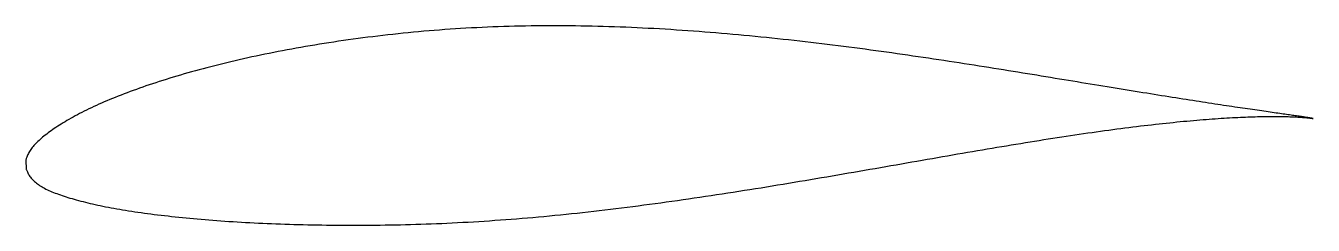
# Model space of a CAD drawing. Header units: metres. Extents: x -19.1 to 38.8, y -3.3 to 5.7.
import ezdxf

# ---------------------------------------------------------------- set-up
doc = ezdxf.new("R2010")
doc.units = ezdxf.units.M

msp = doc.modelspace()

# ---------------------------------------------------------------- linework, layer by layer
msp.add_lwpolyline([(38.801, 1.508), (38.8, 1.508), (38.797, 1.509), (38.791, 1.511), (38.783, 1.512), (38.773, 1.515), (38.761, 1.517), (38.747, 1.52), (38.73, 1.523), (38.711, 1.527), (38.69, 1.53), (38.667, 1.535), (38.641, 1.539), (38.613, 1.544), (38.583, 1.548), (38.551, 1.554), (38.517, 1.559), (38.48, 1.565), (38.442, 1.571), (38.401, 1.577), (38.358, 1.584), (38.312, 1.59), (38.265, 1.597), (38.215, 1.605), (38.163, 1.612), (38.109, 1.62), (38.053, 1.628), (37.995, 1.637), (37.934, 1.646), (37.872, 1.655), (37.807, 1.664), (37.74, 1.673), (37.671, 1.683), (37.6, 1.693), (37.526, 1.704), (37.451, 1.715), (37.373, 1.726), (37.294, 1.737), (37.212, 1.749), (37.128, 1.76), (37.042, 1.773), (36.954, 1.785), (36.864, 1.798), (36.771, 1.811), (36.677, 1.825), (36.581, 1.838), (36.482, 1.852), (36.382, 1.867), (36.279, 1.882), (36.175, 1.897), (36.068, 1.912), (35.96, 1.928), (35.849, 1.944), (35.737, 1.96), (35.622, 1.977), (35.506, 1.994), (35.387, 2.012), (35.267, 2.03), (35.144, 2.048), (35.02, 2.066), (34.893, 2.085), (34.765, 2.104), (34.635, 2.124), (34.503, 2.144), (34.369, 2.164), (34.233, 2.185), (34.095, 2.206), (33.956, 2.228), (33.814, 2.249), (33.671, 2.272), (33.526, 2.294), (33.379, 2.317), (33.23, 2.34), (33.08, 2.364), (32.927, 2.388), (32.773, 2.412), (32.617, 2.436), (32.46, 2.461), (32.3, 2.487), (32.139, 2.512), (31.976, 2.538), (31.812, 2.564), (31.646, 2.591), (31.478, 2.618), (31.308, 2.645), (31.137, 2.673), (30.964, 2.701), (30.79, 2.729), (30.613, 2.758), (30.436, 2.786), (30.256, 2.816), (30.076, 2.845), (29.893, 2.875), (29.709, 2.905), (29.524, 2.935), (29.337, 2.966), (29.148, 2.996), (28.958, 3.028), (28.767, 3.059), (28.574, 3.091), (28.379, 3.122), (28.183, 3.155), (27.986, 3.187), (27.788, 3.22), (27.588, 3.252), (27.386, 3.285), (27.184, 3.318), (26.979, 3.352), (26.774, 3.386), (26.567, 3.419), (26.359, 3.453), (26.15, 3.487), (25.94, 3.522), (25.728, 3.556), (25.515, 3.59), (25.301, 3.625), (25.085, 3.659), (24.869, 3.694), (24.651, 3.729), (24.432, 3.764), (24.212, 3.799), (23.991, 3.834), (23.769, 3.869), (23.546, 3.904), (23.321, 3.939), (23.096, 3.974), (22.87, 4.009), (22.642, 4.044), (22.414, 4.079), (22.185, 4.113), (21.955, 4.148), (21.723, 4.183), (21.491, 4.218), (21.258, 4.252), (21.025, 4.286), (20.79, 4.321), (20.554, 4.355), (20.318, 4.389), (20.081, 4.422), (19.843, 4.456), (19.604, 4.489), (19.364, 4.523), (19.124, 4.556), (18.883, 4.588), (18.642, 4.621), (18.4, 4.653), (18.157, 4.685), (17.913, 4.717), (17.669, 4.748), (17.424, 4.779), (17.179, 4.81), (16.933, 4.84), (16.686, 4.87), (16.439, 4.9), (16.192, 4.929), (15.944, 4.958), (15.696, 4.986), (15.447, 5.014), (15.197, 5.042), (14.948, 5.069), (14.698, 5.096), (14.447, 5.122), (14.196, 5.147), (13.945, 5.173), (13.694, 5.198), (13.442, 5.222), (13.19, 5.246), (12.938, 5.269), (12.686, 5.292), (12.433, 5.314), (12.18, 5.336), (11.927, 5.357), (11.674, 5.377), (11.421, 5.397), (11.167, 5.417), (10.914, 5.435), (10.66, 5.453), (10.406, 5.471), (10.153, 5.488), (9.899, 5.504), (9.645, 5.52), (9.392, 5.534), (9.138, 5.549), (8.885, 5.562), (8.631, 5.575), (8.378, 5.587), (8.125, 5.599), (7.872, 5.609), (7.619, 5.619), (7.366, 5.628), (7.113, 5.637), (6.861, 5.644), (6.609, 5.651), (6.357, 5.657), (6.106, 5.663), (5.854, 5.667), (5.604, 5.671), (5.353, 5.674), (5.103, 5.676), (4.853, 5.677), (4.604, 5.678), (4.354, 5.677), (4.106, 5.676), (3.858, 5.674), (3.61, 5.671), (3.363, 5.667), (3.116, 5.662), (2.87, 5.657), (2.625, 5.65), (2.38, 5.643), (2.135, 5.635), (1.891, 5.625), (1.648, 5.616), (1.406, 5.605), (1.164, 5.593), (0.923, 5.581), (0.682, 5.567), (0.442, 5.553), (0.203, 5.538), (-0.035, 5.522), (-0.273, 5.506), (-0.509, 5.488), (-0.745, 5.47), (-0.98, 5.451), (-1.215, 5.431), (-1.448, 5.41), (-1.681, 5.388), (-1.912, 5.366), (-2.143, 5.343), (-2.373, 5.319), (-2.602, 5.294), (-2.83, 5.269), (-3.057, 5.243), (-3.282, 5.217), (-3.507, 5.189), (-3.731, 5.161), (-3.954, 5.133), (-4.176, 5.103), (-4.397, 5.073), (-4.616, 5.043), (-4.835, 5.012), (-5.052, 4.98), (-5.268, 4.948), (-5.483, 4.915), (-5.697, 4.882), (-5.91, 4.848), (-6.122, 4.814), (-6.332, 4.779), (-6.541, 4.743), (-6.749, 4.707), (-6.955, 4.67), (-7.16, 4.633), (-7.364, 4.596), (-7.567, 4.557), (-7.768, 4.519), (-7.968, 4.48), (-8.167, 4.44), (-8.364, 4.4), (-8.56, 4.359), (-8.754, 4.318), (-8.947, 4.277), (-9.139, 4.235), (-9.329, 4.193), (-9.517, 4.15), (-9.704, 4.107), (-9.89, 4.063), (-10.074, 4.019), (-10.257, 3.975), (-10.438, 3.93), (-10.617, 3.885), (-10.795, 3.84), (-10.972, 3.794), (-11.146, 3.748), (-11.32, 3.701), (-11.491, 3.655), (-11.661, 3.608), (-11.829, 3.56), (-11.996, 3.513), (-12.161, 3.465), (-12.324, 3.417), (-12.486, 3.368), (-12.646, 3.32), (-12.804, 3.271), (-12.961, 3.222), (-13.116, 3.173), (-13.269, 3.123), (-13.42, 3.074), (-13.569, 3.024), (-13.717, 2.974), (-13.863, 2.923), (-14.007, 2.873), (-14.149, 2.822), (-14.29, 2.772), (-14.428, 2.721), (-14.565, 2.67), (-14.7, 2.619), (-14.833, 2.567), (-14.964, 2.516), (-15.094, 2.464), (-15.221, 2.413), (-15.346, 2.361), (-15.47, 2.309), (-15.592, 2.257), (-15.711, 2.205), (-15.829, 2.153), (-15.945, 2.101), (-16.059, 2.049), (-16.171, 1.997), (-16.28, 1.944), (-16.388, 1.892), (-16.494, 1.839), (-16.598, 1.787), (-16.7, 1.734), (-16.8, 1.682), (-16.898, 1.629), (-16.994, 1.577), (-17.087, 1.525), (-17.179, 1.472), (-17.269, 1.421), (-17.357, 1.369), (-17.442, 1.317), (-17.526, 1.266), (-17.607, 1.215), (-17.687, 1.164), (-17.764, 1.114), (-17.839, 1.063), (-17.912, 1.014), (-17.983, 0.964), (-18.052, 0.915), (-18.119, 0.866), (-18.183, 0.817), (-18.246, 0.768), (-18.306, 0.72), (-18.365, 0.672), (-18.421, 0.625), (-18.475, 0.577), (-18.527, 0.53), (-18.576, 0.483), (-18.624, 0.436), (-18.669, 0.39), (-18.713, 0.344), (-18.754, 0.297), (-18.793, 0.252), (-18.829, 0.206), (-18.864, 0.161), (-18.896, 0.117), (-18.927, 0.072), (-18.955, 0.029), (-18.98, -0.014), (-19.004, -0.057), (-19.026, -0.098), (-19.045, -0.139), (-19.062, -0.178), (-19.077, -0.216), (-19.09, -0.251), (-19.101, -0.285), (-19.11, -0.314), (-19.117, -0.34), (-19.121, -0.36), (-19.124, -0.373), (-19.111, -0.743), (-19.11, -0.746), (-19.106, -0.754), (-19.1, -0.769), (-19.092, -0.789), (-19.08, -0.818), (-19.067, -0.851), (-19.051, -0.887), (-19.033, -0.925), (-19.013, -0.964), (-18.99, -1.004), (-18.966, -1.044), (-18.939, -1.084), (-18.91, -1.123), (-18.879, -1.162), (-18.845, -1.201), (-18.81, -1.239), (-18.772, -1.276), (-18.732, -1.313), (-18.69, -1.349), (-18.645, -1.385), (-18.599, -1.42), (-18.551, -1.455), (-18.5, -1.489), (-18.447, -1.523), (-18.392, -1.556), (-18.335, -1.588), (-18.276, -1.62), (-18.214, -1.652), (-18.151, -1.683), (-18.085, -1.713), (-18.017, -1.743), (-17.948, -1.773), (-17.876, -1.802), (-17.802, -1.832), (-17.725, -1.86), (-17.647, -1.889), (-17.567, -1.917), (-17.484, -1.946), (-17.4, -1.974), (-17.313, -2.002), (-17.225, -2.029), (-17.134, -2.057), (-17.041, -2.084), (-16.946, -2.112), (-16.849, -2.139), (-16.75, -2.166), (-16.649, -2.193), (-16.546, -2.219), (-16.441, -2.246), (-16.335, -2.272), (-16.226, -2.298), (-16.115, -2.324), (-16.002, -2.349), (-15.887, -2.374), (-15.77, -2.399), (-15.651, -2.424), (-15.53, -2.448), (-15.408, -2.472), (-15.283, -2.495), (-15.157, -2.518), (-15.028, -2.541), (-14.898, -2.564), (-14.766, -2.586), (-14.632, -2.608), (-14.496, -2.629), (-14.358, -2.651), (-14.219, -2.672), (-14.077, -2.692), (-13.934, -2.713), (-13.789, -2.733), (-13.642, -2.752), (-13.494, -2.772), (-13.343, -2.791), (-13.191, -2.81), (-13.037, -2.828), (-12.882, -2.846), (-12.724, -2.864), (-12.565, -2.882), (-12.404, -2.899), (-12.242, -2.916), (-12.078, -2.933), (-11.912, -2.949), (-11.744, -2.965), (-11.575, -2.98), (-11.405, -2.995), (-11.232, -3.01), (-11.058, -3.025), (-10.883, -3.039), (-10.706, -3.053), (-10.527, -3.066), (-10.347, -3.08), (-10.165, -3.092), (-9.982, -3.105), (-9.797, -3.117), (-9.61, -3.128), (-9.423, -3.14), (-9.233, -3.151), (-9.043, -3.161), (-8.851, -3.171), (-8.657, -3.181), (-8.462, -3.19), (-8.266, -3.198), (-8.068, -3.207), (-7.869, -3.214), (-7.669, -3.222), (-7.467, -3.229), (-7.264, -3.235), (-7.06, -3.242), (-6.854, -3.247), (-6.647, -3.252), (-6.439, -3.257), (-6.23, -3.261), (-6.019, -3.265), (-5.807, -3.268), (-5.595, -3.271), (-5.38, -3.274), (-5.165, -3.275), (-4.949, -3.277), (-4.731, -3.277), (-4.513, -3.278), (-4.293, -3.278), (-4.072, -3.277), (-3.85, -3.276), (-3.627, -3.275), (-3.403, -3.273), (-3.179, -3.27), (-2.953, -3.267), (-2.726, -3.263), (-2.498, -3.259), (-2.269, -3.254), (-2.04, -3.249), (-1.809, -3.243), (-1.578, -3.236), (-1.346, -3.229), (-1.113, -3.221), (-0.879, -3.213), (-0.644, -3.204), (-0.409, -3.194), (-0.172, -3.183), (0.065, -3.172), (0.302, -3.161), (0.541, -3.148), (0.78, -3.135), (1.02, -3.121), (1.26, -3.107), (1.501, -3.092), (1.743, -3.076), (1.985, -3.059), (2.228, -3.042), (2.472, -3.024), (2.716, -3.006), (2.96, -2.986), (3.205, -2.967), (3.451, -2.946), (3.697, -2.925), (3.943, -2.903), (4.19, -2.88), (4.438, -2.857), (4.685, -2.833), (4.933, -2.808), (5.182, -2.783), (5.431, -2.757), (5.68, -2.731), (5.929, -2.704), (6.179, -2.676), (6.429, -2.648), (6.679, -2.619), (6.929, -2.59), (7.18, -2.56), (7.431, -2.53), (7.682, -2.499), (7.933, -2.468), (8.184, -2.436), (8.436, -2.403), (8.687, -2.37), (8.939, -2.337), (9.19, -2.303), (9.442, -2.269), (9.694, -2.234), (9.945, -2.199), (10.197, -2.163), (10.449, -2.127), (10.7, -2.091), (10.952, -2.054), (11.203, -2.018), (11.455, -1.98), (11.706, -1.943), (11.957, -1.905), (12.208, -1.867), (12.458, -1.828), (12.709, -1.789), (12.959, -1.75), (13.209, -1.711), (13.459, -1.671), (13.709, -1.632), (13.958, -1.592), (14.207, -1.552), (14.455, -1.511), (14.703, -1.471), (14.951, -1.43), (15.199, -1.389), (15.446, -1.348), (15.692, -1.307), (15.939, -1.266), (16.184, -1.225), (16.429, -1.183), (16.674, -1.142), (16.918, -1.1), (17.162, -1.059), (17.405, -1.017), (17.648, -0.975), (17.89, -0.933), (18.131, -0.892), (18.372, -0.85), (18.612, -0.808), (18.851, -0.767), (19.09, -0.725), (19.328, -0.684), (19.565, -0.642), (19.802, -0.601), (20.038, -0.56), (20.273, -0.518), (20.507, -0.478), (20.74, -0.437), (20.973, -0.396), (21.205, -0.356), (21.436, -0.315), (21.666, -0.276), (21.895, -0.236), (22.123, -0.196), (22.351, -0.156), (22.577, -0.117), (22.803, -0.079), (23.027, -0.04), (23.251, -0.001), (23.473, 0.037), (23.695, 0.074), (23.915, 0.112), (24.134, 0.149), (24.353, 0.186), (24.57, 0.222), (24.786, 0.258), (25.001, 0.294), (25.215, 0.329), (25.427, 0.364), (25.639, 0.398), (25.849, 0.433), (26.058, 0.467), (26.266, 0.5), (26.473, 0.533), (26.678, 0.565), (26.882, 0.597), (27.085, 0.629), (27.287, 0.66), (27.487, 0.691), (27.686, 0.721), (27.884, 0.751), (28.08, 0.78), (28.275, 0.808), (28.468, 0.837), (28.66, 0.864), (28.851, 0.892), (29.04, 0.918), (29.228, 0.945), (29.414, 0.97), (29.599, 0.995), (29.782, 1.02), (29.964, 1.044), (30.145, 1.068), (30.323, 1.091), (30.501, 1.113), (30.677, 1.135), (30.851, 1.157), (31.023, 1.178), (31.194, 1.198), (31.364, 1.218), (31.531, 1.237), (31.698, 1.256), (31.862, 1.275), (32.025, 1.292), (32.186, 1.309), (32.345, 1.326), (32.503, 1.342), (32.659, 1.358), (32.814, 1.373), (32.966, 1.388), (33.117, 1.402), (33.266, 1.416), (33.414, 1.429), (33.559, 1.441), (33.703, 1.453), (33.845, 1.465), (33.985, 1.476), (34.123, 1.487), (34.26, 1.497), (34.395, 1.506), (34.527, 1.515), (34.658, 1.524), (34.787, 1.532), (34.915, 1.54), (35.04, 1.547), (35.163, 1.554), (35.285, 1.56), (35.404, 1.566), (35.522, 1.572), (35.638, 1.577), (35.751, 1.581), (35.863, 1.586), (35.973, 1.589), (36.081, 1.593), (36.187, 1.596), (36.29, 1.599), (36.392, 1.601), (36.492, 1.603), (36.59, 1.604), (36.686, 1.606), (36.779, 1.607), (36.871, 1.607), (36.961, 1.608), (37.048, 1.608), (37.134, 1.607), (37.217, 1.607), (37.299, 1.606), (37.378, 1.605), (37.455, 1.604), (37.53, 1.602), (37.603, 1.6), (37.674, 1.598), (37.743, 1.596), (37.81, 1.594), (37.874, 1.591), (37.937, 1.589), (37.997, 1.586), (38.055, 1.583), (38.111, 1.58), (38.165, 1.576), (38.216, 1.573), (38.266, 1.57), (38.313, 1.566), (38.358, 1.563), (38.401, 1.559), (38.442, 1.556), (38.481, 1.552), (38.517, 1.548), (38.552, 1.545), (38.584, 1.541), (38.614, 1.538), (38.641, 1.534), (38.667, 1.531), (38.69, 1.528), (38.711, 1.525), (38.73, 1.522), (38.747, 1.519), (38.761, 1.517), (38.773, 1.514), (38.783, 1.512), (38.791, 1.511), (38.797, 1.509), (38.8, 1.508), (38.801, 1.508)], close=True)

doc.saveas('drawing.dxf')
